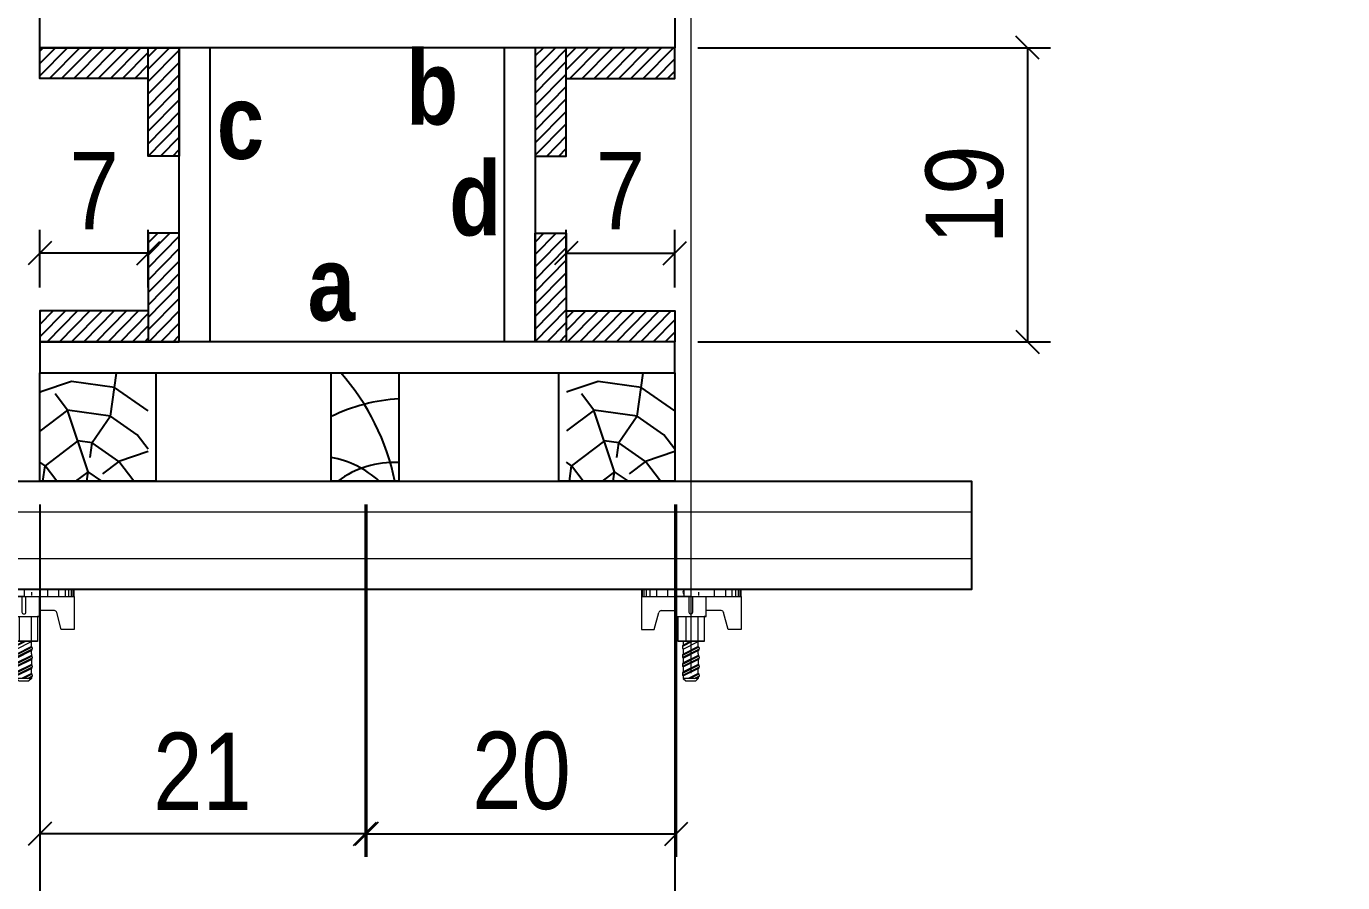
# Model space of a CAD drawing. Extents: x 2282 to 12463, y 760 to 16806.
# Drawn here: x 6308.1 to 6478.2, y 12752.7 to 12863.4 of the extents above; entities that cross this region are included whole.
import ezdxf

# ---------------------------------------------------------------- set-up
doc = ezdxf.new("R2010")
doc.units = 0
for name, color, linetype in [('1-2 PONTALETE', 7, 'Continuous'), ('COTA', 241, 'Continuous'), ('GRAVATA', 2, 'Continuous'), ('NOMENCLATURA', 7, 'Continuous'), ('Painéis', 200, 'Continuous'), ('PONTALETE', 7, 'Continuous'), ('SARRAFO', 251, 'Continuous')]:
    doc.layers.add(name, color=color, linetype=linetype)
doc.layers.add('Hachura', color=251, linetype='Continuous', lineweight=9)
doc.styles.add('COTA TECNICA 2X', font='techl___.ttf', dxfattribs={"height": 10})
doc.styles.add('ROMANC', font='techb___.ttf', dxfattribs={"height": 2.5})
doc.dimstyles.new('SECAO PILAR', dxfattribs={"dimtxt": 10, "dimasz": 3, "dimexe": 3, "dimexo": 3, "dimgap": 3, "dimtad": 1, "dimdec": 1, "dimlfac": 0.5, "dimzin": 12, "dimdsep": 46, "dimtxsty": 'COTA TECNICA 2X', "dimblk1": 'OBLIQUE', "dimblk2": 'OBLIQUE', "dimsah": 1, "dimcen": 0.9, "dimclrd": 256, "dimclre": 256, "dimclrt": 256, "dimadec": 1, "dimazin": 3, "dimtfac": 1, "dimtdec": 1, "dimtmove": 0, "dimatfit": 3, "dimfxl": 1, "dimtolj": 1, "dimtzin": 12, "dimarcsym": 0})
pattern_1 = [(45.5, (-90528.7403, -20828.9453), (-0.802406755, 0.788522922), [])]
pattern_2 = [(45.5, (-90488.7403, -20828.9453), (-0.802406755, 0.788522922), [])]

# ---------------------------------------------------------------- blocks, each defined once
blk = doc.blocks.new('_Oblique')
at = {"color": 0, "linetype": 'ByBlock', "lineweight": -2}
blk.add_line((-0.5, -0.5), (0.5, 0.5), dxfattribs=at)
blk = doc.blocks.new('*D368')
at = {"layer": 'COTA', "lineweight": -2, "transparency": 16777216}
for p, q in [((6309.83, 12801.58), (6309.83, 12724.29)), ((6391.87, 12801.58), (6391.87, 12724.29)), ((6309.83, 12727.29), (6391.87, 12727.29)), ((6391.87, 12727.29), (6478.18, 12727.29))]:
    blk.add_line(p, q, dxfattribs=at)
at = {"layer": 'Defpoints', "color": 0, "transparency": 16777216}
for p in [(6309.83, 12804.58), (6391.87, 12804.58), (6391.87, 12727.29)]:
    blk.add_point(p, dxfattribs=at)
at = {"layer": 'COTA', "lineweight": -2, "transparency": 16777216, "xscale": 3, "yscale": 3, "zscale": 3, "rotation": 180}
blk.add_blockref('_Oblique', (6309.83, 12727.29), dxfattribs=at)
at = {"layer": 'COTA', "lineweight": -2, "transparency": 16777216, "xscale": 3, "yscale": 3, "zscale": 3}
blk.add_blockref('_Oblique', (6391.87, 12727.29), dxfattribs=at)
at = {"layer": 'COTA', "transparency": 16777216, "insert": (6436.52, 12735.37), "char_height": 10, "attachment_point": 5, "style": 'COTA TECNICA 2X'}
blk.add_mtext('\\A1;41 - PAINEL', dxfattribs=at)
blk = doc.blocks.new('*D372')
at = {"layer": 'COTA', "lineweight": -2, "transparency": 16777216}
for p, q in [((6394.87, 12860.59), (6440.44, 12860.59)), ((6437.44, 12860.59), (6437.44, 12822.59)), ((6394.87, 12822.59), (6440.44, 12822.59))]:
    blk.add_line(p, q, dxfattribs=at)
at = {"layer": 'Defpoints', "color": 0, "transparency": 16777216}
for p in [(6391.87, 12860.59), (6391.87, 12822.59), (6437.44, 12822.59)]:
    blk.add_point(p, dxfattribs=at)
at = {"layer": 'COTA', "lineweight": -2, "transparency": 16777216, "xscale": 3, "yscale": 3, "zscale": 3}
for p, rotation in [((6437.44, 12860.59), 90), ((6437.44, 12822.59), 270)]:
    blk.add_blockref('_Oblique', p, dxfattribs=dict(at, rotation=rotation))
at = {"layer": 'COTA', "transparency": 16777216, "insert": (6429.35, 12841.59), "char_height": 10, "attachment_point": 5, "rotation": 90, "style": 'COTA TECNICA 2X'}
blk.add_mtext('\\A1;19', dxfattribs=at)
blk = doc.blocks.new('C')
at = {"layer": 'Hachura', "color": 0}
for p, q in [((0.461, 3.155), (-0.003, 3.155)), ((0.461, 3.05), (-0.003, 3.05)), ((0.461, 2.881), (-0.003, 2.881)), ((0.461, 2.65), (-0.003, 2.65)), ((0, 3.224), (0, -3.224)), ((0.451, 3.224), (0, 3.224)), ((0, 2.747), (0, -1.16)), ((0.451, -3.225), (0.451, 3.224)), ((0.451, 3.224), (2.58, 3.224)), ((2.58, 3.224), (2.58, 2.385)), ((0.461, 2.228), (-0.003, 2.228)), ((1.354, 1.939), (1.354, 0.965)), ((2.58, 2.385), (1.475, 2.094)), ((0.461, 1.512), (0, 1.512)), ((1.741, 0.966), (0.451, 0.966)), ((1.741, -0.968), (1.741, 0.966)), ((1.741, 0.966), (1.741, 0.838)), ((1.741, 0.966), (1.741, 0.838)), ((0.388, 0.487), (0.172, 0.487)), ((1.451, 0.101), (0.451, 0.101)), ((1.741, 0.838), (3.354, 0.838)), ((3.354, 0.451), (1.741, 0.451)), ((3.32, 0.838), (3.32, -0.839)), ((3.354, 0.838), (3.354, -0.839)), ((3.676, 0.451), (3.354, 0.451)), ((3.837, -0.517), (3.354, 0.451)), ((3.354, 0.064), (3.67, -0.57)), ((3.676, 0.451), (4.16, -0.517)), ((3.716, 0.5), (4.251, -0.57)), ((4.371, -0.553), (3.83, 0.53)), ((4.151, 0.451), (3.934, 0.451)), ((4.418, -0.517), (3.934, 0.451)), ((4.151, 0.451), (4.256, 0.451)), ((4.256, 0.451), (4.74, -0.517)), ((4.296, 0.5), (4.831, -0.57)), ((4.952, -0.553), (4.41, 0.53)), ((4.514, 0.451), (4.837, 0.451)), ((4.998, -0.517), (4.514, 0.451)), ((4.837, 0.451), (5.321, -0.517)), ((4.876, 0.5), (5.412, -0.57)), ((5.532, -0.553), (4.991, 0.53)), ((5.579, -0.517), (5.095, 0.451)), ((5.417, 0.451), (5.095, 0.451)), ((5.579, -0.517), (5.095, 0.451)), ((5.417, 0.451), (5.74, -0.194)), ((5.457, 0.5), (5.74, -0.065)), ((5.74, 0.193), (5.571, 0.53)), ((5.74, 0.322), (5.675, 0.451)), ((5.675, 0.451), (5.74, 0.451)), ((5.739, 0.45), (5.9, 0.288)), ((5.739, 0.45), (5.739, -0.518)), ((5.9, -0.356), (5.9, 0.288)), ((0.451, -0.004), (0, -0.004)), ((0.075, -0.481), (0.292, -0.481)), ((0.292, -0.481), (0.397, -0.481)), ((0.451, -0.001), (0.451, -0.968)), ((0.451, -0.157), (1.451, -0.157)), ((0.451, -0.646), (0.451, -0.323)), ((0.451, -3.225), (0.451, -0.646)), ((3.354, -0.323), (1.741, -0.323)), ((3.354, -0.839), (1.741, -0.839)), ((3.354, -0.065), (3.579, -0.517)), ((3.354, -0.517), (3.579, -0.517)), ((3.837, -0.517), (4.16, -0.517)), ((4.418, -0.517), (4.74, -0.517)), ((4.634, -0.517), (4.74, -0.517)), ((4.998, -0.517), (5.321, -0.517)), ((5.579, -0.517), (5.74, -0.517)), ((5.739, -0.518), (5.9, -0.356)), ((5.739, -0.518), (5.739, -0.518)), ((0.461, -1.521), (-0.003, -1.521)), ((0.451, -0.968), (1.741, -0.968)), ((1.354, -1.94), (1.354, -0.968)), ((0.461, -2.228), (-0.003, -2.228)), ((2.58, -2.387), (1.475, -2.096)), ((2.58, -3.225), (2.58, -2.387)), ((0.461, -2.65), (-0.003, -2.65)), ((0.461, -2.881), (-0.003, -2.881)), ((0.461, -3.05), (-0.003, -3.05)), ((0.461, -3.155), (-0.003, -3.155)), ((0, -3.224), (2.568, -3.224))]:
    blk.add_line(p, q, dxfattribs=at)
for centre, radius, start, end in [((1.516, 1.939), 0.161, 104.74356, 180), ((1.445, -0.028), 0.129, 272.69497, 87.30503), ((3.805, 0.389), 0.143, 25.56881, 154.43119), ((4.385, 0.389), 0.143, 25.56881, 154.43119), ((4.966, 0.389), 0.143, 25.56881, 154.43119), ((5.546, 0.389), 0.143, 25.56881, 154.43119), ((0.166, -0.366), 0.174, 221.74404, 317.85924), ((3.708, -0.4), 0.174, 222.14076, 318.25596), ((4.289, -0.4), 0.174, 222.14076, 318.25596), ((4.869, -0.4), 0.174, 222.14076, 318.25596), ((5.45, -0.4), 0.174, 222.14076, 318.25596), ((5.61, -0.401), 0.174, 317.85924, 318.25596), ((1.516, -1.94), 0.161, 180, 255.25644)]:
    blk.add_arc(centre, radius, start, end, dxfattribs=at)
blk = doc.blocks.new('*D373')
at = {"layer": 'COTA', "lineweight": -2, "transparency": 16777216}
for p, q in [((6309.83, 12801.58), (6309.83, 12756.04)), ((6351.85, 12801.58), (6351.85, 12756.04)), ((6351.85, 12759.04), (6309.83, 12759.04))]:
    blk.add_line(p, q, dxfattribs=at)
at = {"layer": 'Defpoints', "color": 0, "transparency": 16777216}
for p in [(6309.83, 12804.58), (6351.85, 12804.58), (6309.83, 12759.04)]:
    blk.add_point(p, dxfattribs=at)
at = {"layer": 'COTA', "lineweight": -2, "transparency": 16777216, "xscale": 3, "yscale": 3, "zscale": 3, "rotation": 180}
blk.add_blockref('_Oblique', (6309.83, 12759.04), dxfattribs=at)
at = {"layer": 'COTA', "lineweight": -2, "transparency": 16777216, "xscale": 3, "yscale": 3, "zscale": 3}
blk.add_blockref('_Oblique', (6351.85, 12759.04), dxfattribs=at)
at = {"layer": 'COTA', "transparency": 16777216, "insert": (6330.84, 12767.1), "char_height": 10, "attachment_point": 5, "style": 'COTA TECNICA 2X'}
blk.add_mtext('\\A1;21', dxfattribs=at)
blk = doc.blocks.new('*D374')
at = {"layer": 'COTA', "lineweight": -2, "transparency": 16777216}
for p, q in [((6352.05, 12801.58), (6352.05, 12756.04)), ((6392.07, 12801.58), (6392.07, 12756.04)), ((6352.05, 12759.04), (6392.07, 12759.04))]:
    blk.add_line(p, q, dxfattribs=at)
at = {"layer": 'Defpoints', "color": 0, "transparency": 16777216}
for p in [(6352.05, 12804.58), (6392.07, 12804.58), (6392.07, 12759.04)]:
    blk.add_point(p, dxfattribs=at)
at = {"layer": 'COTA', "lineweight": -2, "transparency": 16777216, "xscale": 3, "yscale": 3, "zscale": 3, "rotation": 180}
blk.add_blockref('_Oblique', (6352.05, 12759.04), dxfattribs=at)
at = {"layer": 'COTA', "lineweight": -2, "transparency": 16777216, "xscale": 3, "yscale": 3, "zscale": 3}
blk.add_blockref('_Oblique', (6392.07, 12759.04), dxfattribs=at)
at = {"layer": 'COTA', "transparency": 16777216, "insert": (6372.06, 12767.15), "char_height": 10, "attachment_point": 5, "style": 'COTA TECNICA 2X'}
blk.add_mtext('\\A1;20', dxfattribs=at)
blk = doc.blocks.new('*D375')
at = {"layer": 'COTA', "lineweight": -2, "transparency": 16777216}
for p, q in [((6377.85, 12829.59), (6377.85, 12837.05)), ((6391.87, 12829.59), (6391.87, 12837.05)), ((6377.85, 12834.05), (6391.87, 12834.05))]:
    blk.add_line(p, q, dxfattribs=at)
at = {"layer": 'Defpoints', "color": 0, "transparency": 16777216}
for p in [(6391.87, 12834.05), (6377.85, 12826.59), (6391.87, 12826.59)]:
    blk.add_point(p, dxfattribs=at)
at = {"layer": 'COTA', "lineweight": -2, "transparency": 16777216, "xscale": 3, "yscale": 3, "zscale": 3, "rotation": 180}
blk.add_blockref('_Oblique', (6377.85, 12834.05), dxfattribs=at)
at = {"layer": 'COTA', "lineweight": -2, "transparency": 16777216, "xscale": 3, "yscale": 3, "zscale": 3}
blk.add_blockref('_Oblique', (6391.87, 12834.05), dxfattribs=at)
at = {"layer": 'COTA', "transparency": 16777216, "insert": (6384.86, 12842.12), "char_height": 10, "attachment_point": 5, "style": 'COTA TECNICA 2X'}
blk.add_mtext('\\A1;7', dxfattribs=at)
blk = doc.blocks.new('*D376')
at = {"layer": 'COTA', "lineweight": -2, "transparency": 16777216}
for p, q in [((6309.83, 12829.59), (6309.83, 12837.05)), ((6323.84, 12829.59), (6323.84, 12837.05)), ((6323.84, 12834.05), (6309.83, 12834.05))]:
    blk.add_line(p, q, dxfattribs=at)
at = {"layer": 'Defpoints', "color": 0, "transparency": 16777216}
for p in [(6309.83, 12834.05), (6309.83, 12826.59), (6323.84, 12826.59)]:
    blk.add_point(p, dxfattribs=at)
at = {"layer": 'COTA', "lineweight": -2, "transparency": 16777216, "xscale": 3, "yscale": 3, "zscale": 3, "rotation": 180}
blk.add_blockref('_Oblique', (6309.83, 12834.05), dxfattribs=at)
at = {"layer": 'COTA', "lineweight": -2, "transparency": 16777216, "xscale": 3, "yscale": 3, "zscale": 3}
blk.add_blockref('_Oblique', (6323.84, 12834.05), dxfattribs=at)
at = {"layer": 'COTA', "transparency": 16777216, "insert": (6316.84, 12842.12), "char_height": 10, "attachment_point": 5, "style": 'COTA TECNICA 2X'}
blk.add_mtext('\\A1;7', dxfattribs=at)

msp = doc.modelspace()

# ---------------------------------------------------------------- hatches: boundary and pattern name
at = {"layer": 'PONTALETE'}
h = msp.add_hatch(dxfattribs=at)
h.set_pattern_fill('TRONCO', color=1, scale=37.5, angle=82, style=0, pattern_type=2)
h.set_pattern_definition([(82, (-5324.646, 14167.226), (-31.91606, 42.35404), [11.25, -26.25]), (82, (-5326.502, 14167.486), (-31.91606, 42.35404), [11.25, -26.25]), (82, (-5329.955, 14169.865), (-31.91606, 42.35404), [7.5, -30]), (82, (-5333.407, 14172.244), (-31.91606, 42.35404), [5.625, -31.875]), (82, (-5337.12, 14172.766), (-31.91606, 42.35404), [3.75, -33.75]), (82, (-5342.14, 14164.004), (-31.91606, 42.35404), [1.875, -9.375, 1.875, -24.375]), (82, (-5343.213, 14169.835), (-31.91606, 42.35404), [1.875, -15, 5.625, -15]), (82, (-5344.026, 14177.523), (-31.91606, 42.35404), [1.875, -1.875, 1.875, -31.875]), (82, (-5346.144, 14175.927), (-31.91606, 42.35404), [1.875, -35.625]), (82, (-5350.12, 14174.592), (-31.91606, 42.35404), [5.625, -31.875]), (82, (-5353.83, 14175.114), (-31.91606, 42.35404), [7.5, -30]), (82, (-5357.806, 14173.78), (-31.91606, 42.35404), [9.375, -11.25, 1.875, -15]), (172, (-5337.613, 14155.794), (-42.35404, -31.91606), [1.875, -3.75, 9.375, -22.5]), (172, (-5341.065, 14158.173), (-42.35404, -31.91606), [1.875, -1.875, 5.625, -28.125]), (172, (-5355.66, 14162.117), (-42.35404, -31.91606), [3.75, -33.75]), (172, (-5340.543, 14161.886), (-42.35404, -31.91606), [7.5, -11.25, 1.875, -16.875]), (172, (-5360.707, 14166.613), (-42.35404, -31.91606), [1.875, -35.625]), (172, (-5341.88, 14165.86), (-42.35404, -31.91606), [5.625, -31.875]), (172, (-5343.213, 14169.835), (-42.35404, -31.91606), [3.75, -33.75]), (172, (-5342.69, 14173.55), (-42.35404, -31.91606), [1.875, -5.625, 5.625, -24.375]), (172, (-5344.287, 14175.666), (-42.35404, -31.91606), [1.875, -35.625]), (172, (-5336.6, 14176.48), (-42.35404, -31.91606), [5.25, -32.25]), (172, (-5328.91, 14177.292), (-42.35404, -31.91606), [3.75, -33.75]), (172, (-5343.243, 14183.093), (-42.35404, -31.91606), [1.875, -35.625]), (172, (-5340.865, 14186.546), (-42.35404, -31.91606), [5.625, -31.875]), (172, (-5340.343, 14190.26), (-42.35404, -31.91606), [5.625, -31.875]), (127, (-5326.271, 14182.601), (-37.13505, 5.21899), [2.651625, -2.651625, 2.651625, -45.078134]), (127, (-5336.6, 14176.48), (-37.13505, 5.21899), [5.30325, -47.72976]), (127, (-5357.254, 14164.235), (-37.13505, 5.21899), [5.30325, -47.72976]), (127, (-5346.927, 14170.357), (-37.13505, 5.21899), [5.30325, -47.72976]), (127, (-5339.239, 14171.17), (-37.13505, 5.21899), [5.30325, -47.72976]), (127, (-5330.246, 14181.267), (-37.13505, 5.21899), [5.30325, -47.72976]), (127, (-5332.625, 14177.814), (-37.13505, 5.21899), [7.95495, -45.07806]), (127, (-5350.9, 14169.022), (-37.13505, 5.21899), [2.65162, -50.38138]), (127, (-5354.875, 14167.687), (-37.13505, 5.21899), [2.65162, -50.38138]), (127, (-5352.788, 14182.54), (-37.13505, 5.21899), [2.65162, -50.38138]), (127, (-5336.308, 14165.078), (-37.13505, 5.21899), [2.65162, -50.38138]), (127, (-5346.435, 14187.329), (-37.13505, 5.21899), [2.65162, -50.38138]), (127, (-5344.548, 14173.81), (-37.13505, 5.21899), [2.65162, -50.38138]), (127, (-5347.74, 14178.045), (-37.13505, 5.21899), [2.65162, -50.38138]), (217, (-5340.573, 14175.144), (-5.21899, -37.13505), [2.651625, -2.651625, 7.95495, -39.77481]), (217, (-5339.79, 14180.715), (-5.21899, -37.13505), [2.65162, -50.38138]), (217, (-5326.793, 14178.888), (-5.21899, -37.13505), [2.65162, -50.38138]), (217, (-5337.12, 14172.766), (-5.21899, -37.13505), [2.65162, -50.38138]), (217, (-5343.765, 14179.38), (-5.21899, -37.13505), [2.65162, -50.38138]), (217, (-5335.786, 14168.79), (-5.21899, -37.13505), [2.65162, -50.38138]), (217, (-5333.698, 14183.645), (-5.21899, -37.13505), [2.65162, -50.38138]), (217, (-5326.21, 14156.085), (-5.21899, -37.13505), [2.65162, -50.38138]), (217, (-5327.807, 14158.203), (-5.21899, -37.13505), [5.30325, -47.72976]), (217, (-5329.403, 14160.32), (-5.21899, -37.13505), [5.30325, -47.72976]), (217, (-5328.88, 14164.034), (-5.21899, -37.13505), [5.30325, -47.72976]), (217, (-5332.333, 14166.413), (-5.21899, -37.13505), [5.30325, -47.72976]), (217, (-5345.1, 14183.354), (-5.21899, -37.13505), [5.30325, -47.72976]), (217, (-5325.489, 14188.172), (-5.21899, -37.13505), [5.30325, -47.72976]), (217, (-5354.936, 14194.204), (-5.21899, -37.13505), [5.30325, -47.72976]), (217, (-5351.222, 14193.682), (-5.21899, -37.13505), [5.30325, -47.72976]), (217, (-5349.887, 14189.707), (-5.21899, -37.13505), [5.30325, -47.72976]), (217, (-5353.54, 14163.713), (-5.21899, -37.13505), [7.95495, -45.07806]), (217, (-5346.435, 14187.329), (-5.21899, -37.13505), [7.95495, -45.07806]), (108.56505, (-5360.446, 14168.47), (5.218991, 37.135053), [4.1925, -79.66005]), (108.56505, (-5341.878, 14165.86), (5.218991, 37.135053), [4.1925, -79.66005]), (108.56505, (-5352.497, 14171.14), (5.218991, 37.135053), [4.1925, -79.66005]), (108.56505, (-5324.937, 14178.627), (5.218991, 37.135053), [4.1925, -79.66005]), (108.56505, (-5328.911, 14177.292), (5.218991, 37.135053), [4.1925, -79.66005]), (108.56505, (-5337.904, 14167.195), (5.218991, 37.135053), [4.1925, -79.66005]), (108.56505, (-5356.471, 14169.805), (5.218991, 37.135053), [4.1925, -79.66005]), (108.56505, (-5343.765, 14179.38), (5.218991, 37.135053), [8.385, -75.46755]), (145.43495, (-5349.335, 14180.163), (-37.135053, 5.218991), [4.1925, -79.66005]), (145.43495, (-5337.412, 14184.167), (-37.135053, 5.218991), [4.1925, -79.66005]), (145.43495, (-5347.448, 14166.643), (-37.135053, 5.218991), [4.1925, -79.66005]), (145.43495, (-5350.349, 14159.477), (-37.135053, 5.218991), [4.1925, -79.66005]), (145.43495, (-5339.79, 14180.715), (-37.135053, 5.218991), [4.1925, -79.66005]), (145.43495, (-5340.313, 14177.001), (-37.135053, 5.218991), [4.1925, -79.66005]), (145.43495, (-5347.97, 14162.93), (-37.135053, 5.218991), [8.385, -75.46755]), (145.43495, (-5331.059, 14188.955), (-37.135053, 5.218991), [8.385, -75.46755]), (145.43495, (-5333.438, 14185.502), (-37.135053, 5.218991), [8.385, -75.46755]), (198.56505, (-5332.042, 14155.011), (-37.135053, 5.218991), [4.1925, -79.66005]), (198.56505, (-5352.467, 14157.882), (-37.135053, 5.218991), [4.1925, -79.66005]), (198.56505, (-5325.428, 14161.655), (-37.135053, 5.218991), [4.1925, -79.66005]), (198.56505, (-5359.372, 14162.639), (-37.135053, 5.218991), [4.1925, -79.66005]), (198.56505, (-5336.569, 14163.221), (-37.135053, 5.218991), [4.1925, -79.66005]), (198.56505, (-5339.239, 14171.17), (-37.135053, 5.218991), [4.1925, -79.66005]), (198.56505, (-5346.144, 14175.927), (-37.135053, 5.218991), [4.1925, -79.66005]), (198.56505, (-5333.638, 14157.129), (-37.135057, 5.219004), [4.1925, -79.66005]), (198.56505, (-5337.904, 14167.195), (-37.135053, 5.218991), [4.1925, -79.66005]), (198.56505, (-5332.625, 14177.814), (-37.135053, 5.218991), [4.1925, -79.66005]), (198.56505, (-5335.816, 14182.05), (-37.135053, 5.218991), [4.1925, -79.66005]), (198.56505, (-5345.913, 14191.042), (-37.135053, 5.218991), [4.1925, -79.66005]), (198.56505, (-5360.968, 14164.757), (-37.135053, 5.218991), [4.1925, -79.66005]), (198.56505, (-5359.894, 14158.925), (-37.135053, 5.218991), [8.385, -75.46755]), (198.56505, (-5333.116, 14160.842), (-37.135053, 5.218991), [8.385, -75.46755]), (235.43495, (-5328.329, 14154.49), (-5.218991, -37.135053), [4.1925, -79.66005]), (235.43495, (-5322.036, 14185.793), (-5.218991, -37.135053), [4.1925, -79.66005]), (235.43495, (-5340.865, 14186.546), (-5.218991, -37.135053), [4.1925, -79.66005]), (235.43495, (-5329.955, 14169.865), (-5.218991, -37.135053), [4.1925, -79.66005]), (235.43495, (-5326.502, 14167.486), (-5.218991, -37.135053), [4.1925, -79.66005]), (235.43495, (-5333.407, 14172.244), (-5.218991, -37.135053), [4.1925, -79.66005]), (235.43495, (-5354.123, 14186.516), (-5.218991, -37.135053), [4.1925, -79.66005]), (235.43495, (-5355.458, 14190.49), (-5.218991, -37.135053), [8.385, -75.46755])])
h.paths.add_polyline_path([(6309.83, 12804.58), (6323.83, 12804.58), (6323.83, 12818.58), (6309.83, 12818.58)])
h = msp.add_hatch(dxfattribs=at)
h.set_pattern_fill('TRONCO', color=1, scale=37.5, angle=82, style=0, pattern_type=2)
h.set_pattern_definition([(82, (-5256.61, 14167.226), (-31.91606, 42.35404), [11.25, -26.25]), (82, (-5258.465, 14167.486), (-31.91606, 42.35404), [11.25, -26.25]), (82, (-5261.918, 14169.865), (-31.91606, 42.35404), [7.5, -30]), (82, (-5265.37, 14172.244), (-31.91606, 42.35404), [5.625, -31.875]), (82, (-5269.084, 14172.766), (-31.91606, 42.35404), [3.75, -33.75]), (82, (-5274.102, 14164.004), (-31.91606, 42.35404), [1.875, -9.375, 1.875, -24.375]), (82, (-5275.176, 14169.835), (-31.91606, 42.35404), [1.875, -15, 5.625, -15]), (82, (-5275.99, 14177.523), (-31.91606, 42.35404), [1.875, -1.875, 1.875, -31.875]), (82, (-5278.107, 14175.927), (-31.91606, 42.35404), [1.875, -35.625]), (82, (-5282.08, 14174.592), (-31.91606, 42.35404), [5.625, -31.875]), (82, (-5285.795, 14175.114), (-31.91606, 42.35404), [7.5, -30]), (82, (-5289.77, 14173.78), (-31.91606, 42.35404), [9.375, -11.25, 1.875, -15]), (172, (-5269.576, 14155.794), (-42.35404, -31.91606), [1.875, -3.75, 9.375, -22.5]), (172, (-5273.03, 14158.173), (-42.35404, -31.91606), [1.875, -1.875, 5.625, -28.125]), (172, (-5287.62, 14162.117), (-42.35404, -31.91606), [3.75, -33.75]), (172, (-5272.507, 14161.886), (-42.35404, -31.91606), [7.5, -11.25, 1.875, -16.875]), (172, (-5292.67, 14166.613), (-42.35404, -31.91606), [1.875, -35.625]), (172, (-5273.84, 14165.86), (-42.35404, -31.91606), [5.625, -31.875]), (172, (-5275.176, 14169.835), (-42.35404, -31.91606), [3.75, -33.75]), (172, (-5274.654, 14173.55), (-42.35404, -31.91606), [1.875, -5.625, 5.625, -24.375]), (172, (-5276.25, 14175.666), (-42.35404, -31.91606), [1.875, -35.625]), (172, (-5268.562, 14176.48), (-42.35404, -31.91606), [5.25, -32.25]), (172, (-5260.874, 14177.292), (-42.35404, -31.91606), [3.75, -33.75]), (172, (-5275.206, 14183.093), (-42.35404, -31.91606), [1.875, -35.625]), (172, (-5272.828, 14186.546), (-42.35404, -31.91606), [5.625, -31.875]), (172, (-5272.306, 14190.26), (-42.35404, -31.91606), [5.625, -31.875]), (127, (-5258.235, 14182.601), (-37.13505, 5.21899), [2.651625, -2.651625, 2.651625, -45.078134]), (127, (-5268.562, 14176.48), (-37.13505, 5.21899), [5.30325, -47.72976]), (127, (-5289.217, 14164.235), (-37.13505, 5.21899), [5.30325, -47.72976]), (127, (-5278.89, 14170.357), (-37.13505, 5.21899), [5.30325, -47.72976]), (127, (-5271.202, 14171.17), (-37.13505, 5.21899), [5.30325, -47.72976]), (127, (-5262.21, 14181.267), (-37.13505, 5.21899), [5.30325, -47.72976]), (127, (-5264.588, 14177.814), (-37.13505, 5.21899), [7.95495, -45.07806]), (127, (-5282.864, 14169.022), (-37.13505, 5.21899), [2.65162, -50.38138]), (127, (-5286.84, 14167.687), (-37.13505, 5.21899), [2.65162, -50.38138]), (127, (-5284.75, 14182.54), (-37.13505, 5.21899), [2.65162, -50.38138]), (127, (-5268.27, 14165.078), (-37.13505, 5.21899), [2.65162, -50.38138]), (127, (-5278.398, 14187.329), (-37.13505, 5.21899), [2.65162, -50.38138]), (127, (-5276.51, 14173.81), (-37.13505, 5.21899), [2.65162, -50.38138]), (127, (-5279.703, 14178.045), (-37.13505, 5.21899), [2.65162, -50.38138]), (217, (-5272.537, 14175.144), (-5.21899, -37.13505), [2.651625, -2.651625, 7.95495, -39.77481]), (217, (-5271.754, 14180.715), (-5.21899, -37.13505), [2.65162, -50.38138]), (217, (-5258.757, 14178.888), (-5.21899, -37.13505), [2.65162, -50.38138]), (217, (-5269.084, 14172.766), (-5.21899, -37.13505), [2.65162, -50.38138]), (217, (-5275.728, 14179.38), (-5.21899, -37.13505), [2.65162, -50.38138]), (217, (-5267.75, 14168.79), (-5.21899, -37.13505), [2.65162, -50.38138]), (217, (-5265.662, 14183.645), (-5.21899, -37.13505), [2.65162, -50.38138]), (217, (-5258.174, 14156.085), (-5.21899, -37.13505), [2.65162, -50.38138]), (217, (-5259.77, 14158.203), (-5.21899, -37.13505), [5.30325, -47.72976]), (217, (-5261.366, 14160.32), (-5.21899, -37.13505), [5.30325, -47.72976]), (217, (-5260.844, 14164.034), (-5.21899, -37.13505), [5.30325, -47.72976]), (217, (-5264.297, 14166.413), (-5.21899, -37.13505), [5.30325, -47.72976]), (217, (-5277.063, 14183.354), (-5.21899, -37.13505), [5.30325, -47.72976]), (217, (-5257.452, 14188.172), (-5.21899, -37.13505), [5.30325, -47.72976]), (217, (-5286.9, 14194.204), (-5.21899, -37.13505), [5.30325, -47.72976]), (217, (-5283.185, 14193.682), (-5.21899, -37.13505), [5.30325, -47.72976]), (217, (-5281.85, 14189.707), (-5.21899, -37.13505), [5.30325, -47.72976]), (217, (-5285.504, 14163.713), (-5.21899, -37.13505), [7.95495, -45.07806]), (217, (-5278.398, 14187.329), (-5.21899, -37.13505), [7.95495, -45.07806]), (108.56505, (-5292.409, 14168.47), (5.218991, 37.135053), [4.1925, -79.66005]), (108.56505, (-5273.841, 14165.86), (5.218991, 37.135053), [4.1925, -79.66005]), (108.56505, (-5284.46, 14171.14), (5.218991, 37.135053), [4.1925, -79.66005]), (108.56505, (-5256.9, 14178.627), (5.218991, 37.135053), [4.1925, -79.66005]), (108.56505, (-5260.874, 14177.292), (5.218991, 37.135053), [4.1925, -79.66005]), (108.56505, (-5269.867, 14167.195), (5.218991, 37.135053), [4.1925, -79.66005]), (108.56505, (-5288.434, 14169.805), (5.218991, 37.135053), [4.1925, -79.66005]), (108.56505, (-5275.728, 14179.38), (5.218991, 37.135053), [8.385, -75.46755]), (145.43495, (-5281.299, 14180.163), (-37.135053, 5.218991), [4.1925, -79.66005]), (145.43495, (-5269.375, 14184.167), (-37.135053, 5.218991), [4.1925, -79.66005]), (145.43495, (-5279.412, 14166.643), (-37.135053, 5.218991), [4.1925, -79.66005]), (145.43495, (-5282.312, 14159.477), (-37.135053, 5.218991), [4.1925, -79.66005]), (145.43495, (-5271.754, 14180.715), (-37.135053, 5.218991), [4.1925, -79.66005]), (145.43495, (-5272.276, 14177.001), (-37.135053, 5.218991), [4.1925, -79.66005]), (145.43495, (-5279.934, 14162.93), (-37.135053, 5.218991), [8.385, -75.46755]), (145.43495, (-5263.022, 14188.955), (-37.135053, 5.218991), [8.385, -75.46755]), (145.43495, (-5265.4, 14185.502), (-37.135053, 5.218991), [8.385, -75.46755]), (198.56505, (-5264.006, 14155.011), (-37.135053, 5.218991), [4.1925, -79.66005]), (198.56505, (-5284.43, 14157.882), (-37.135053, 5.218991), [4.1925, -79.66005]), (198.56505, (-5257.392, 14161.655), (-37.135053, 5.218991), [4.1925, -79.66005]), (198.56505, (-5291.335, 14162.639), (-37.135053, 5.218991), [4.1925, -79.66005]), (198.56505, (-5268.532, 14163.221), (-37.135053, 5.218991), [4.1925, -79.66005]), (198.56505, (-5271.202, 14171.17), (-37.135053, 5.218991), [4.1925, -79.66005]), (198.56505, (-5278.107, 14175.927), (-37.135053, 5.218991), [4.1925, -79.66005]), (198.56505, (-5265.601, 14157.129), (-37.135057, 5.219004), [4.1925, -79.66005]), (198.56505, (-5269.867, 14167.195), (-37.135053, 5.218991), [4.1925, -79.66005]), (198.56505, (-5264.588, 14177.814), (-37.135053, 5.218991), [4.1925, -79.66005]), (198.56505, (-5267.78, 14182.05), (-37.135053, 5.218991), [4.1925, -79.66005]), (198.56505, (-5277.876, 14191.042), (-37.135053, 5.218991), [4.1925, -79.66005]), (198.56505, (-5292.93, 14164.757), (-37.135053, 5.218991), [4.1925, -79.66005]), (198.56505, (-5291.857, 14158.925), (-37.135053, 5.218991), [8.385, -75.46755]), (198.56505, (-5265.08, 14160.842), (-37.135053, 5.218991), [8.385, -75.46755]), (235.43495, (-5260.292, 14154.49), (-5.218991, -37.135053), [4.1925, -79.66005]), (235.43495, (-5254, 14185.793), (-5.218991, -37.135053), [4.1925, -79.66005]), (235.43495, (-5272.828, 14186.546), (-5.218991, -37.135053), [4.1925, -79.66005]), (235.43495, (-5261.918, 14169.865), (-5.218991, -37.135053), [4.1925, -79.66005]), (235.43495, (-5258.465, 14167.486), (-5.218991, -37.135053), [4.1925, -79.66005]), (235.43495, (-5265.37, 14172.244), (-5.218991, -37.135053), [4.1925, -79.66005]), (235.43495, (-5286.086, 14186.516), (-5.218991, -37.135053), [4.1925, -79.66005]), (235.43495, (-5287.42, 14190.49), (-5.218991, -37.135053), [8.385, -75.46755])])
h.paths.add_polyline_path([(6377.87, 12804.58), (6391.87, 12804.58), (6391.87, 12818.58), (6377.87, 12818.58)])
at = {"layer": 'SARRAFO'}
h = msp.add_hatch(dxfattribs=at)
h.set_pattern_fill('ANSI31', color=256, scale=9, angle=0.5, style=0)
h.set_pattern_definition(pattern_2)
h.paths.add_polyline_path([(6323.84, 12856.59), (6309.83, 12856.59), (6309.83, 12860.59), (6323.84, 12860.59)])
h = msp.add_hatch(dxfattribs=at)
h.set_pattern_fill('ANSI31', color=256, scale=9, angle=0.5, style=0)
h.set_pattern_definition([(45.5, (-109285.7905, -20882.9904), (-0.802406755, 0.788522922), [])])
h.paths.add_polyline_path([(6327.84, 12860.59), (6323.84, 12860.59), (6323.84, 12846.58), (6327.84, 12846.58)])
h = msp.add_hatch(dxfattribs=at)
h.set_pattern_fill('ANSI31', color=256, scale=9, angle=0.5, style=0)
h.set_pattern_definition([(45.5, (-109325.7905, -20882.9904), (-0.802406755, 0.788522922), [])])
h.paths.add_polyline_path([(6373.85, 12860.59), (6377.85, 12860.59), (6377.85, 12846.58), (6373.85, 12846.58)])
h = msp.add_hatch(dxfattribs=at)
h.set_pattern_fill('ANSI31', color=256, scale=9, angle=0.5, style=0)
h.set_pattern_definition(pattern_1)
h.paths.add_polyline_path([(6377.85, 12856.59), (6391.87, 12856.59), (6391.87, 12860.59), (6377.85, 12860.59)])
h = msp.add_hatch(dxfattribs=at)
h.set_pattern_fill('ANSI31', color=256, scale=9, angle=0.5, style=0)
h.set_pattern_definition([(45.5, (-109285.7905, -20890.9904), (-0.802406755, 0.788522922), [])])
h.paths.add_polyline_path([(6327.84, 12836.61), (6323.84, 12836.61), (6323.84, 12822.59), (6327.84, 12822.59)])
h = msp.add_hatch(dxfattribs=at)
h.set_pattern_fill('ANSI31', color=256, scale=9, angle=0.5, style=0)
h.set_pattern_definition([(45.5, (-109325.7905, -20890.9904), (-0.802406755, 0.788522922), [])])
h.paths.add_polyline_path([(6373.85, 12836.61), (6377.85, 12836.61), (6377.85, 12822.59), (6373.85, 12822.59)])
h = msp.add_hatch(dxfattribs=at)
h.set_pattern_fill('ANSI31', color=256, scale=9, angle=0.5, style=0)
h.set_pattern_definition(pattern_2)
h.paths.add_polyline_path([(6323.84, 12826.59), (6309.83, 12826.59), (6309.83, 12822.59), (6323.84, 12822.59)])
h = msp.add_hatch(dxfattribs=at)
h.set_pattern_fill('ANSI31', color=256, scale=9, angle=0.5, style=0)
h.set_pattern_definition(pattern_1)
h.paths.add_polyline_path([(6377.85, 12826.59), (6391.87, 12826.59), (6391.87, 12822.59), (6377.85, 12822.59)])

# ---------------------------------------------------------------- linework, layer by layer
at = {"layer": '1-2 PONTALETE', "color": 1}
for centre, radius, start, end in [((6357.66, 12791.96), 23.32, 93.5441, 115.9137), ((6345.62, 12796.04), 11.74, 46.6479, 80.9173), ((6355.68, 12794.7), 12.32, 87.4574, 126.7023)]:
    msp.add_arc(centre, radius, start, end, dxfattribs=at)
at = {"layer": 'GRAVATA', "color": 1}
msp.add_lwpolyline([(6271.87, 12790.58), (6271.87, 12804.58), (6430.23, 12804.58), (6430.23, 12790.58)], close=True, dxfattribs=at)
at = {"layer": 'Hachura'}
for p, q in [((6394, 12779.78), (6393.99, 12899.61)), ((6430.23, 12800.58), (6271.87, 12800.58)), ((6271.87, 12794.58), (6430.23, 12794.58))]:
    msp.add_line(p, q, dxfattribs=at)
at = {"layer": 'Painéis'}
for p, q in [((6327.84, 12822.59), (6327.84, 12860.59)), ((6331.84, 12822.59), (6331.84, 12860.59)), ((6369.85, 12822.59), (6369.85, 12860.59)), ((6373.85, 12860.59), (6373.85, 12822.59))]:
    msp.add_line(p, q, dxfattribs=at)
for points in [[(6391.87, 12864.61), (6391.87, 12860.59), (6309.83, 12860.59), (6309.83, 12864.61)], [(6391.87, 12818.58), (6391.87, 12822.59), (6309.83, 12822.59), (6309.83, 12818.58)]]:
    msp.add_lwpolyline(points, close=True, dxfattribs=at)
at = {"layer": 'PONTALETE', "color": 1}
for points in [[(6309.83, 12818.58), (6324.83, 12818.58), (6324.83, 12804.58), (6309.83, 12804.58)], [(6347.47, 12818.58), (6356.22, 12818.58), (6356.22, 12804.58), (6347.47, 12804.58)], [(6376.87, 12818.58), (6391.87, 12818.58), (6391.87, 12804.58), (6376.87, 12804.58)]]:
    msp.add_lwpolyline(points, close=True, dxfattribs=at)
msp.add_arc((6325.92, 12798.44), 30.42, 11.6357, 41.4455, dxfattribs=at)
at = {"layer": 'SARRAFO'}
for points in [[(6323.84, 12856.59), (6309.83, 12856.59), (6309.83, 12860.59)], [(6309.83, 12860.59), (6327.84, 12860.59)], [(6327.84, 12860.59), (6327.84, 12846.58), (6323.84, 12846.58), (6323.84, 12860.59)], [(6391.87, 12860.59), (6373.85, 12860.59), (6373.85, 12846.58), (6377.85, 12846.58), (6377.85, 12860.59)], [(6377.85, 12856.59), (6391.87, 12856.59), (6391.87, 12860.59)], [(6327.84, 12822.59), (6327.84, 12836.61), (6323.84, 12836.61), (6323.84, 12822.59)], [(6391.87, 12822.59), (6373.85, 12822.59), (6373.85, 12836.61), (6377.85, 12836.61), (6377.85, 12822.59)], [(6323.84, 12826.59), (6309.83, 12826.59), (6309.83, 12822.59)], [(6377.85, 12826.59), (6391.87, 12826.59), (6391.87, 12822.59)], [(6309.83, 12822.59), (6327.84, 12822.59)]]:
    msp.add_lwpolyline(points, dxfattribs=at)

# ---------------------------------------------------------------- block references
at = {"layer": 'Hachura', "linetype": 'Continuous', "xscale": 2, "yscale": 2, "zscale": 2, "rotation": 270}
for p in [(6307.83, 12790.58), (6394, 12790.58)]:
    msp.add_blockref('C', p, dxfattribs=at)

# ---------------------------------------------------------------- texts
at = {"layer": 'NOMENCLATURA', "style": 'ROMANC'}
for s, p in [('b', (6357.16, 12850.66)), ('c', (6332.69, 12846.22)), ('d', (6362.72, 12836.33)), ('a', (6344.43, 12825.32))]:
    msp.add_text(s, height=9.6, dxfattribs=at).set_placement(p)

# ---------------------------------------------------------------- dimensions: what is measured, and where the dimension line sits
at = {"layer": 'COTA'}
dim = msp.add_linear_dim(base=(6437.44, 12822.59), p1=(6391.87, 12860.59), p2=(6391.87, 12822.59), angle=90, dimstyle='SECAO PILAR', dxfattribs=at)
dim.commit()
dim.dimension.update_dxf_attribs({"geometry": '*D372', "text_midpoint": (6437.44, 12841.59), "dimtype": 160})
for base, p1, p2, picture, middle in [((6309.83, 12834.05), (6323.84, 12826.59), (6309.83, 12826.59), '*D376', (6316.84, 12842.12)), ((6309.83, 12759.04), (6351.85, 12804.58), (6309.83, 12804.58), '*D373', (6330.84, 12767.1)), ((6392.07, 12759.04), (6352.05, 12804.58), (6392.07, 12804.58), '*D374', (6372.06, 12767.15))]:
    dim = msp.add_linear_dim(base=base, p1=p1, p2=p2, dimstyle='SECAO PILAR', dxfattribs=at)
    dim.commit()
    dim.dimension.update_dxf_attribs({"geometry": picture, "text_midpoint": middle})
dim = msp.add_linear_dim(base=(6391.87, 12834.05), p1=(6377.85, 12826.59), p2=(6391.87, 12826.59), angle=180, dimstyle='SECAO PILAR', dxfattribs=at)
dim.commit()
dim.dimension.update_dxf_attribs({"geometry": '*D375', "text_midpoint": (6384.86, 12842.12)})
dim = msp.add_linear_dim(base=(6391.87, 12727.29), p1=(6309.83, 12804.58), p2=(6391.87, 12804.58), text='<> - PAINEL', dimstyle='SECAO PILAR', dxfattribs=at)
dim.commit()
dim.dimension.update_dxf_attribs({"geometry": '*D368', "text_midpoint": (6436.52, 12735.37)})

doc.saveas('drawing.dxf')
